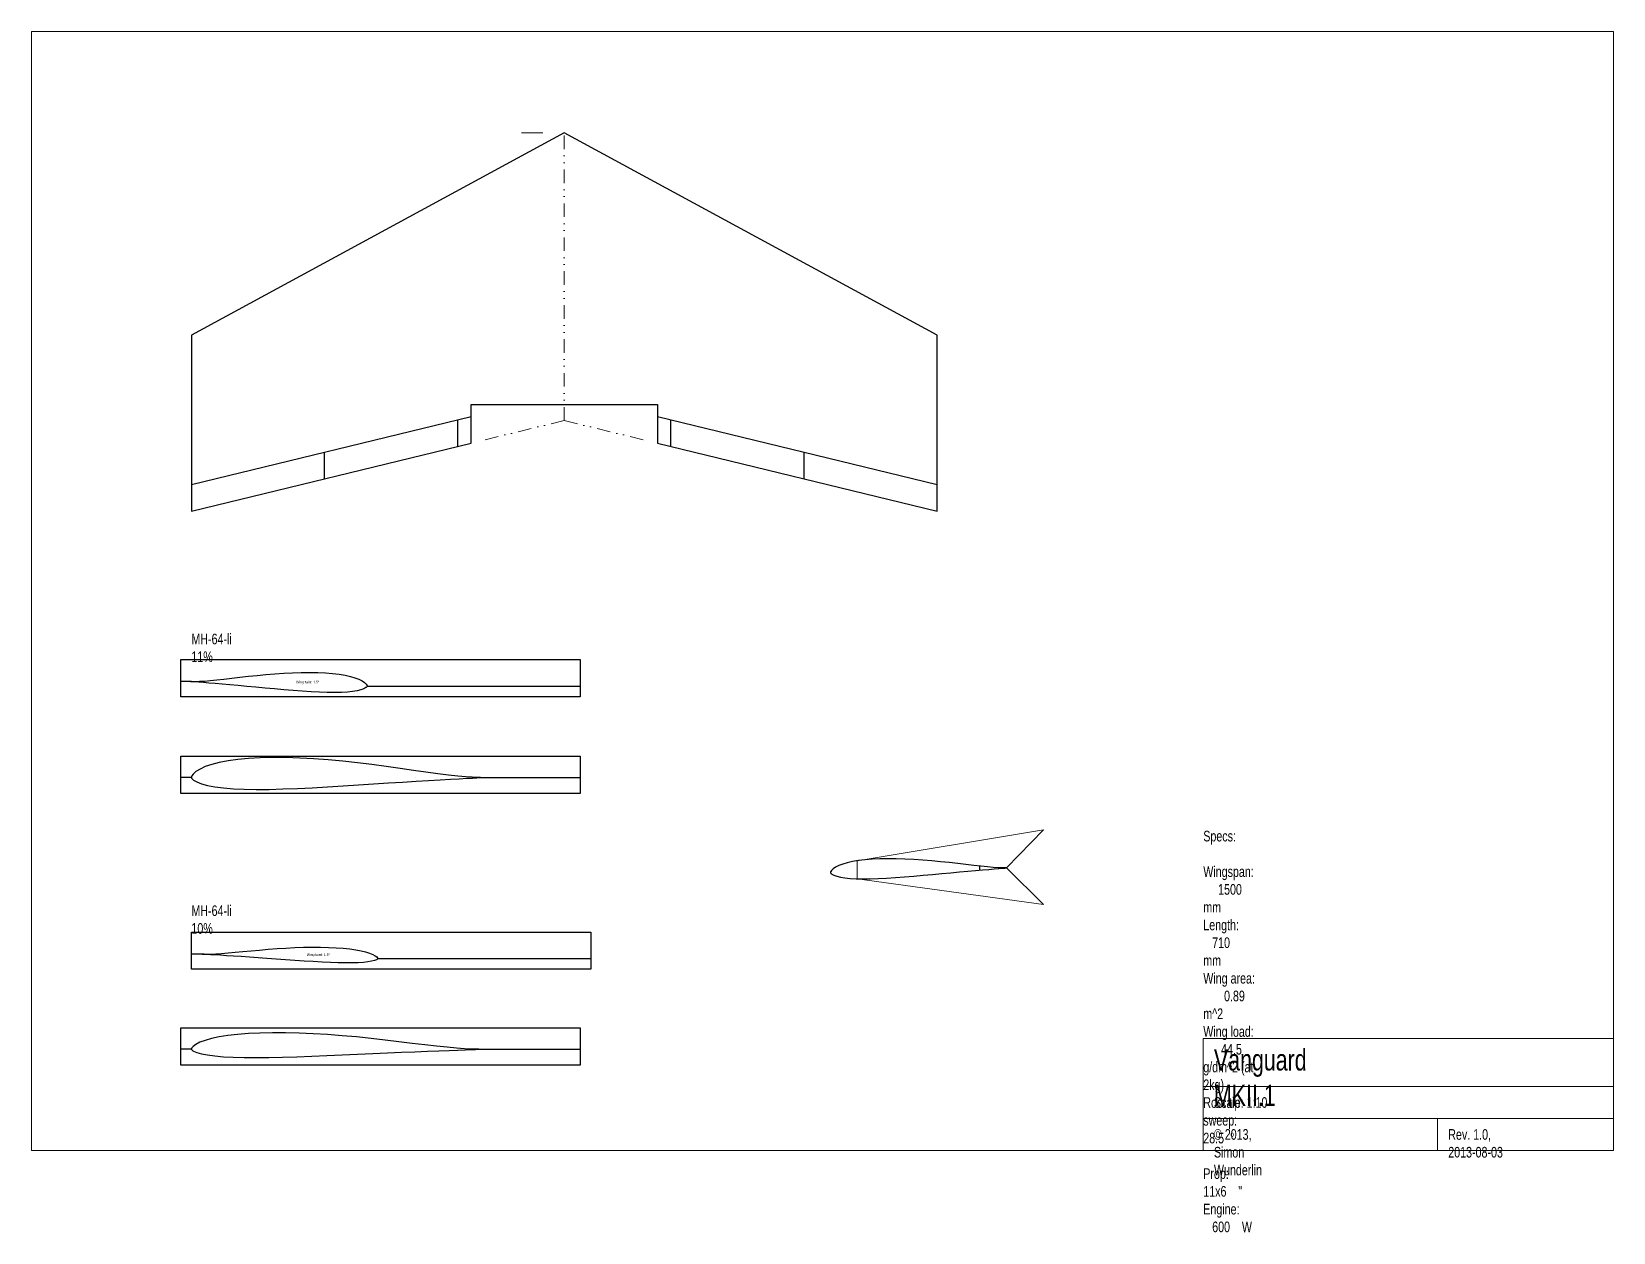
# Model space of a CAD drawing. Header units: millimetres. Extents: x -300 to 2670, y -1354 to 900.
import ezdxf

# ---------------------------------------------------------------- set-up
doc = ezdxf.new("R2010")
doc.units = ezdxf.units.MM
doc.linetypes.add('DIVIDEX2', pattern=[63.5, 25.4, -12.7, 0, -12.7, 0, -12.7])
doc.layers.get('0').update_dxf_attribs({"linetype": 'CONTINUOUS', "lineweight": 0})
for name, color, linetype, lineweight in [('airfoil', 7, 'CONTINUOUS', 25), ('blatt', 7, 'CONTINUOUS', 0), ('Masse MKII', 3, 'CONTINUOUS', 9), ('text', 1, 'CONTINUOUS', 0), ('wing MKII.1', 4, 'CONTINUOUS', 25), ('wing MKII.1 helpers', 6, 'DIVIDEX2', 0), ('winglet', 4, 'CONTINUOUS', 0)]:
    doc.layers.add(name, color=color, linetype=linetype, lineweight=lineweight)
doc.styles.get("Standard").update_dxf_attribs({"font": 'txt', "width": 0.75})

# ---------------------------------------------------------------- blocks, each defined once
blk = doc.blocks.new('mh-64-li 10% inner')
at = {"layer": 'airfoil'}
for p, q in [((28.61, 6.762), (23.763, 6.539)), ((33.788, 6.859), (28.61, 6.762)), ((39.253, 6.833), (33.788, 6.859)), ((44.952, 6.692), (39.253, 6.833)), ((50.828, 6.442), (44.952, 6.692)), ((0.026, 0.158), (0.001, 0.035)), ((0.001, 0.035), (0.007, -0.073)), ((0.108, 0.362), (0.026, 0.158)), ((0.239, 0.584), (0.108, 0.362)), ((0.747, 1.152), (0.239, 0.584)), ((1.907, 2.007), (0.747, 1.152)), ((3.577, 2.87), (1.907, 2.007)), ((5.753, 3.701), (3.577, 2.87)), ((8.427, 4.465), (5.753, 3.701)), ((11.589, 5.143), (8.427, 4.465)), ((15.219, 5.722), (11.589, 5.143)), ((19.288, 6.191), (15.219, 5.722)), ((23.763, 6.539), (19.288, 6.191)), ((56.823, 6.09), (50.828, 6.442)), ((62.876, 5.64), (56.823, 6.09)), ((68.932, 5.098), (62.876, 5.64)), ((74.942, 4.48), (68.932, 5.098)), ((80.854, 3.808), (74.942, 4.48)), ((86.613, 3.114), (80.854, 3.808)), ((92.154, 2.437), (86.613, 3.114)), ((97.401, 1.809), (92.154, 2.437)), ((102.277, 1.256), (97.401, 1.809)), ((106.705, 0.799), (102.277, 1.256)), ((110.606, 0.454), (106.705, 0.799)), ((113.903, 0.217), (110.606, 0.454)), ((116.535, 0.074), (113.903, 0.217)), ((118.452, 0.009), (116.535, 0.074)), ((119.613, -0.002), (118.452, 0.009)), ((120, 0), (119.613, -0.002)), ((119.624, -0.024), (120, 0)), ((0.007, -0.073), (0.053, -0.174)), ((0.053, -0.174), (0.136, -0.279)), ((0.136, -0.279), (0.316, -0.442)), ((0.316, -0.442), (0.554, -0.611)), ((0.554, -0.611), (0.833, -0.778)), ((0.833, -0.778), (2.201, -1.35)), ((2.201, -1.35), (4.16, -1.896)), ((4.16, -1.896), (6.684, -2.39)), ((6.684, -2.39), (9.748, -2.812)), ((9.748, -2.812), (13.33, -3.142)), ((13.33, -3.142), (17.408, -3.369)), ((17.408, -3.369), (21.955, -3.494)), ((21.955, -3.494), (26.937, -3.523)), ((26.937, -3.523), (32.309, -3.468)), ((32.309, -3.468), (38.017, -3.34)), ((38.017, -3.34), (44, -3.154)), ((44, -3.154), (50.196, -2.92)), ((50.196, -2.92), (56.536, -2.657)), ((56.536, -2.657), (62.943, -2.377)), ((62.943, -2.377), (69.342, -2.092)), ((69.342, -2.092), (75.653, -1.811)), ((75.653, -1.811), (81.799, -1.543)), ((81.799, -1.543), (87.704, -1.292)), ((87.704, -1.292), (93.296, -1.061)), ((93.296, -1.061), (98.506, -0.852)), ((98.506, -0.852), (103.27, -0.671)), ((103.27, -0.671), (107.527, -0.514)), ((107.527, -0.514), (111.224, -0.382)), ((111.224, -0.382), (114.314, -0.271)), ((114.314, -0.271), (116.759, -0.177)), ((116.759, -0.177), (118.532, -0.091)), ((118.532, -0.091), (119.624, -0.024))]:
    blk.add_line(p, q, dxfattribs=at)
blk = doc.blocks.new('mh-64-li 11% inner')
at = {"layer": 'airfoil'}
for p, q in [((17.845, 8.182), (13.589, 7.364)), ((22.615, 8.836), (17.845, 8.182)), ((27.863, 9.314), (22.615, 8.836)), ((33.546, 9.613), (27.863, 9.314)), ((39.617, 9.731), (33.546, 9.613)), ((46.024, 9.673), (39.617, 9.731)), ((52.706, 9.454), (46.024, 9.673)), ((59.596, 9.084), (52.706, 9.454)), ((66.624, 8.57), (59.596, 9.084)), ((73.721, 7.926), (66.624, 8.57)), ((80.822, 7.159), (73.721, 7.926)), ((0.031, 0.232), (0.001, 0.053)), ((0.001, 0.053), (0.008, -0.108)), ((0.127, 0.525), (0.031, 0.232)), ((0.28, 0.843), (0.127, 0.525)), ((0.877, 1.66), (0.28, 0.843)), ((2.236, 2.887), (0.877, 1.66)), ((4.194, 4.124), (2.236, 2.887)), ((6.745, 5.311), (4.194, 4.124)), ((9.881, 6.402), (6.745, 5.311)), ((13.589, 7.364), (9.881, 6.402)), ((87.87, 6.288), (80.822, 7.159)), ((94.802, 5.348), (87.87, 6.288)), ((101.554, 4.38), (94.802, 5.348)), ((108.051, 3.437), (101.554, 4.38)), ((114.202, 2.564), (108.051, 3.437)), ((119.92, 1.794), (114.202, 2.564)), ((125.112, 1.158), (119.92, 1.794)), ((129.686, 0.672), (125.112, 1.158)), ((133.551, 0.336), (129.686, 0.672)), ((136.637, 0.129), (133.551, 0.336)), ((138.885, 0.028), (136.637, 0.129)), ((140.247, 0.001), (138.885, 0.028)), ((140.7, 0), (140.247, 0.001)), ((0.008, -0.108), (0.062, -0.273)), ((0.062, -0.273), (0.159, -0.442)), ((0.159, -0.442), (0.37, -0.705)), ((0.37, -0.705), (0.65, -0.975)), ((0.65, -0.975), (0.976, -1.242)), ((0.976, -1.242), (2.58, -2.163)), ((2.58, -2.163), (4.878, -3.046)), ((4.878, -3.046), (7.837, -3.851)), ((7.837, -3.851), (11.429, -4.543)), ((11.429, -4.543), (15.629, -5.095)), ((15.629, -5.095), (20.411, -5.489)), ((20.411, -5.489), (25.742, -5.725)), ((25.742, -5.725), (31.584, -5.811)), ((31.584, -5.811), (37.882, -5.76)), ((37.882, -5.76), (44.574, -5.591)), ((44.574, -5.591), (51.59, -5.321)), ((51.59, -5.321), (58.855, -4.968)), ((58.855, -4.968), (66.288, -4.556)), ((66.288, -4.556), (73.801, -4.103)), ((73.801, -4.103), (81.303, -3.629)), ((81.303, -3.629), (88.703, -3.146)), ((88.703, -3.146), (95.91, -2.67)), ((95.91, -2.67), (102.833, -2.216)), ((102.833, -2.216), (109.389, -1.795)), ((109.389, -1.795), (115.498, -1.415)), ((115.498, -1.415), (121.084, -1.085)), ((121.084, -1.085), (126.076, -0.806)), ((126.076, -0.806), (130.411, -0.578)), ((130.411, -0.578), (134.034, -0.394)), ((134.034, -0.394), (136.9, -0.246)), ((136.9, -0.246), (138.979, -0.122)), ((138.979, -0.122), (140.26, -0.032))]:
    blk.add_line(p, q, dxfattribs=at)
blk = doc.blocks.new('mh-64-li 10% outer')
for p, q in [((0.1, 0.3), (0, 0)), ((0.3, 0.9), (0.1, 0.3)), ((0.7, 1.5), (0.3, 0.9)), ((2.1, 3.1), (0.7, 1.5)), ((5.2, 5.4), (2.1, 3.1)), ((9.8, 7.8), (5.2, 5.4)), ((15.8, 10.1), (9.8, 7.8)), ((23.2, 12.2), (15.8, 10.1)), ((31.9, 14), (23.2, 12.2)), ((41.8, 15.6), (31.9, 14)), ((53, 16.9), (41.8, 15.6)), ((65.3, 17.9), (53, 16.9)), ((78.7, 18.5), (65.3, 17.9)), ((92.9, 18.8), (78.7, 18.5)), ((107.9, 18.7), (92.9, 18.8)), ((123.6, 18.3), (107.9, 18.7)), ((139.8, 17.6), (123.6, 18.3)), ((156.3, 16.7), (139.8, 17.6)), ((172.9, 15.4), (156.3, 16.7)), ((189.6, 13.9), (172.9, 15.4)), ((206.1, 12.2), (189.6, 13.9)), ((222.3, 10.4), (206.1, 12.2)), ((238.2, 8.5), (222.3, 10.4)), ((253.4, 6.6), (238.2, 8.5)), ((267.8, 4.9), (253.4, 6.6)), ((281.3, 3.4), (267.8, 4.9)), ((293.4, 2.1), (281.3, 3.4)), ((304.2, 1.2), (293.4, 2.1)), ((313.2, 0.5), (304.2, 1.2)), ((320.5, 0.1), (313.2, 0.5)), ((325.7, -0.1), (320.5, 0.1)), ((0, 0), (0, -0.3)), ((0, -0.3), (0.1, -0.6)), ((0.1, -0.6), (0.4, -0.9)), ((0.4, -0.9), (0.9, -1.3)), ((0.9, -1.3), (1.5, -1.8)), ((1.5, -1.8), (2.3, -2.2)), ((2.3, -2.2), (6, -3.8)), ((6, -3.8), (11.4, -5.3)), ((11.4, -5.3), (18.4, -6.7)), ((18.4, -6.7), (26.8, -7.8)), ((26.8, -7.8), (36.7, -8.7)), ((36.7, -8.7), (47.9, -9.4)), ((47.9, -9.4), (60.4, -9.7)), ((60.4, -9.7), (74.1, -9.8)), ((74.1, -9.8), (88.8, -9.6)), ((88.8, -9.6), (104.5, -9.3)), ((104.5, -9.3), (121, -8.8)), ((121, -8.8), (138, -8.1)), ((138, -8.1), (155.5, -7.4)), ((155.5, -7.4), (173.1, -6.6)), ((173.1, -6.6), (190.7, -5.9)), ((190.7, -5.9), (208, -5.1)), ((208, -5.1), (224.9, -4.3)), ((224.9, -4.3), (241.2, -3.7)), ((241.2, -3.7), (256.6, -3)), ((256.6, -3), (270.9, -2.4)), ((270.9, -2.4), (284, -1.9)), ((284, -1.9), (295.7, -1.5)), ((295.7, -1.5), (305.9, -1.1)), ((305.9, -1.1), (314.4, -0.8)), ((314.4, -0.8), (321.1, -0.6)), ((321.1, -0.6), (326, -0.3)), ((328.9, -0.1), (325.7, -0.1)), ((326, -0.3), (329, -0.2)), ((330, -0.1), (328.9, -0.1)), ((329, -0.2), (330, -0.1))]:
    blk.add_line(p, q)
at = {"layer": 'airfoil'}
for p, q in [((0.1, 0.3), (0, 0)), ((0.3, 0.9), (0.1, 0.3)), ((0.7, 1.5), (0.3, 0.9)), ((2.1, 3.1), (0.7, 1.5)), ((5.2, 5.4), (2.1, 3.1)), ((9.8, 7.8), (5.2, 5.4)), ((15.8, 10.1), (9.8, 7.8)), ((23.2, 12.2), (15.8, 10.1)), ((31.9, 14), (23.2, 12.2)), ((41.8, 15.6), (31.9, 14)), ((53, 16.9), (41.8, 15.6)), ((65.3, 17.9), (53, 16.9)), ((78.7, 18.5), (65.3, 17.9)), ((92.9, 18.8), (78.7, 18.5)), ((107.9, 18.7), (92.9, 18.8)), ((123.6, 18.3), (107.9, 18.7)), ((139.8, 17.6), (123.6, 18.3)), ((156.3, 16.7), (139.8, 17.6)), ((172.9, 15.4), (156.3, 16.7)), ((189.6, 13.9), (172.9, 15.4)), ((206.1, 12.2), (189.6, 13.9)), ((222.3, 10.4), (206.1, 12.2)), ((238.2, 8.5), (222.3, 10.4)), ((253.4, 6.6), (238.2, 8.5)), ((267.8, 4.9), (253.4, 6.6)), ((281.3, 3.4), (267.8, 4.9)), ((293.4, 2.1), (281.3, 3.4)), ((304.2, 1.2), (293.4, 2.1)), ((313.2, 0.5), (304.2, 1.2)), ((320.5, 0.1), (313.2, 0.5)), ((325.7, -0.1), (320.5, 0.1)), ((0, 0), (0, -0.3)), ((0, -0.3), (0.1, -0.6)), ((0.1, -0.6), (0.4, -0.9)), ((0.4, -0.9), (0.9, -1.3)), ((0.9, -1.3), (1.5, -1.8)), ((1.5, -1.8), (2.3, -2.2)), ((2.3, -2.2), (6, -3.8)), ((6, -3.8), (11.4, -5.3)), ((11.4, -5.3), (18.4, -6.7)), ((18.4, -6.7), (26.8, -7.8)), ((26.8, -7.8), (36.7, -8.7)), ((36.7, -8.7), (47.9, -9.4)), ((47.9, -9.4), (60.4, -9.7)), ((60.4, -9.7), (74.1, -9.8)), ((74.1, -9.8), (88.8, -9.6)), ((88.8, -9.6), (104.5, -9.3)), ((104.5, -9.3), (121, -8.8)), ((121, -8.8), (138, -8.1)), ((138, -8.1), (155.5, -7.4)), ((155.5, -7.4), (173.1, -6.6)), ((173.1, -6.6), (190.7, -5.9)), ((190.7, -5.9), (208, -5.1)), ((208, -5.1), (224.9, -4.3)), ((224.9, -4.3), (241.2, -3.7)), ((241.2, -3.7), (256.6, -3)), ((256.6, -3), (270.9, -2.4)), ((270.9, -2.4), (284, -1.9)), ((284, -1.9), (295.7, -1.5)), ((295.7, -1.5), (305.9, -1.1)), ((305.9, -1.1), (314.4, -0.8)), ((314.4, -0.8), (321.1, -0.6)), ((321.1, -0.6), (326, -0.3)), ((328.9, -0.1), (325.7, -0.1)), ((326, -0.3), (329, -0.2)), ((330, -0.1), (328.9, -0.1)), ((329, -0.2), (330, -0.1))]:
    blk.add_line(p, q, dxfattribs=at)

msp = doc.modelspace()

# ---------------------------------------------------------------- linework, layer by layer
at = {"layer": 'airfoil'}
for p, q in [((-20, -348.5), (-20, -278.5)), ((-20, -278.5), (730, -278.5)), ((730, -278.5), (730, -348.5)), ((0.1, -320), (-20, -320)), ((729.8, -298.6), (729.8, -348.6)), ((730, -348.5), (-20, -348.5)), ((89.8, -348.6), (89.8, -348.6)), ((109.8, -328.6), (109.8, -328.6)), ((330, -328.5), (730, -328.5)), ((729.8, -328.6), (729.8, -328.6)), ((730, -348.5), (730, -348.5)), ((-20, -530), (-20, -460)), ((-20, -460), (730, -460)), ((730, -460), (730, -530)), ((0.1, -500), (-19.9, -500)), ((420.1, -500), (420.1, -500)), ((540, -500), (730, -500)), ((620.1, -500), (620.1, -500)), ((730, -530), (-20, -530)), ((-20, -530), (-20, -530)), ((1480, -666.4), (1480, -673.8)), ((0, -860), (0, -790)), ((0, -790), (750, -790)), ((750, -790), (750, -860)), ((20.1, -831.5), (0, -831.5)), ((749.9, -810), (749.9, -860)), ((750, -860), (0, -860)), ((109.9, -860), (109.9, -860)), ((129.9, -840), (129.9, -840)), ((350, -840), (750, -840)), ((749.9, -840), (749.9, -840)), ((750, -860), (750, -860)), ((-20, -1040), (-20, -970)), ((-20, -970), (730, -970)), ((730, -970), (730, -1040)), ((0.1, -1010), (-19.9, -1010)), ((420.1, -1010), (420.1, -1010)), ((540, -1010), (730, -1010)), ((620.1, -1010), (620.1, -1010)), ((730, -1040), (-20, -1040)), ((-20, -1040), (-20, -1040))]:
    msp.add_line(p, q, dxfattribs=at)
at = {"layer": 'blatt'}
for p, q in [((2670, 900), (-300, 900)), ((-300, 900), (-300, -1200)), ((2670, -1200), (2670, 900)), ((2670, -900), (2670, -1200)), ((1900, -990), (2670, -990)), ((1900, -990), (1900, -1200)), ((1900, -1080), (2670, -1080)), ((1900, -1080), (2670, -1080)), ((1900, -1140), (2670, -1140)), ((2340, -1140), (2340, -1200)), ((-300, -1200), (2670, -1200)), ((2670, -1200), (1900, -1200))]:
    msp.add_line(p, q, dxfattribs=at)
at = {"layer": 'Masse MKII'}
for p in [(620, 710), (660, 710)]:
    msp.add_line(p, (660, 710), dxfattribs=at)
at = {"layer": 'wing MKII.1'}
for p, q in [((700, 710), (0, 330)), ((1400, 330), (700, 710)), ((0, 330), (0, 0)), ((1400, 0), (1400, 330)), ((525, 127.5), (525, 200)), ((525, 200), (875, 200)), ((875, 200), (875, 127.5)), ((0, 50), (525, 177.5)), ((500, 121.4), (500, 171.4)), ((875, 177.5), (1400, 50)), ((900, 121.4), (900, 171.4)), ((0, 0), (525, 127.5)), ((875, 127.5), (1400, 0)), ((250, 60.7), (250, 110.7)), ((1150, 110.7), (1150, 61)), ((0, 0), (0, 0))]:
    msp.add_line(p, q, dxfattribs=at)
at = {"layer": 'wing MKII.1 helpers'}
for q in [(700, 710), (544.4, 132.2), (858.5, 131.5)]:
    msp.add_line((700, 170), q, dxfattribs=at)
at = {"layer": 'winglet'}
for p, q in [((1250, -656.5), (1600, -598.3)), ((1600, -598.3), (1530.5, -669.6)), ((1250, -690), (1250, -656.5)), ((1250, -656.5), (1250, -656.5)), ((1530.5, -669.6), (1600, -738.3)), ((1600, -738.3), (1250, -690))]:
    msp.add_line(p, q, dxfattribs=at)

# ---------------------------------------------------------------- block references
at = {"layer": 'airfoil', "xscale": 2.357142857, "yscale": -2.357142857, "rotation": 178.5}
msp.add_blockref('mh-64-li 11% inner', (330, -328.5), dxfattribs=at)
at = {"layer": 'airfoil'}
for name, p, xscale, yscale in [('mh-64-li 11% inner', (0, -500), 3.857142857, 3.857142857), ('mh-64-li 10% inner', (0, -1010), 4.500000001, 4.500000001)]:
    msp.add_blockref(name, p, dxfattribs=dict(at, xscale=xscale, yscale=yscale))
at = {"layer": 'airfoil', "yscale": -1, "rotation": 178.5}
msp.add_blockref('mh-64-li 10% outer', (350, -840), dxfattribs=at)
msp.add_blockref('mh-64-li 10% outer', (350, -840), dxfattribs=at)
msp.add_blockref('mh-64-li 10% outer', (350, -840), dxfattribs=at)
at = {"layer": 'Masse MKII', "yscale": -1, "rotation": 178.5}
msp.add_blockref('mh-64-li 10% outer', (350, -840), dxfattribs=at)
at = {"layer": 'winglet', "xscale": 2.357142857, "yscale": 2.357142857, "rotation": 1.5000000000000084}
msp.add_blockref('mh-64-li 11% inner', (1200, -678.3), dxfattribs=at)

# ---------------------------------------------------------------- texts
at = {"layer": 'airfoil', "char_height": 20, "width": 100, "attachment_point": 1}
for s, insert in [('MH-64-li 11%', (0, -230)), ('MH-64-li 10%', (0, -740))]:
    msp.add_mtext(s, dxfattribs=dict(at, insert=insert))
at = {"layer": 'blatt', "width": 100, "attachment_point": 1}
for s, insert, char_height in [('Vanguard MKII.1', (1920, -1010), 40), ('Scale: 1:10', (1920, -1100), 20), ('© 2013, Simon Wunderlin', (1920, -1160), 20), ('Rev. 1.0, 2013-08-03', (2360, -1160), 20)]:
    msp.add_mtext(s, dxfattribs=dict(at, insert=insert, char_height=char_height))
at = {"layer": 'text', "width": 100}
for s, insert, char_height, attachment_point in [('Wing twist: 1.5%%d', (240, -318.5), 5, 3), ('Specs:\\P\\PWingspan:      1500    mm\\PLength:         710    mm\\PWing area:        0.89 m^2\\PWing load:       44.5  g/dm^2 (at 2kg)\\PRoot tip sweep:  28.5  %%d\\P\\PProp:          11x6    "\\PEngine:         600    W\\P', (1900, -600), 20, 1), ('Wing twist: 1.5%%d', (260, -830), 5, 3)]:
    msp.add_mtext(s, dxfattribs=dict(at, insert=insert, char_height=char_height, attachment_point=attachment_point))

doc.saveas('drawing.dxf')
